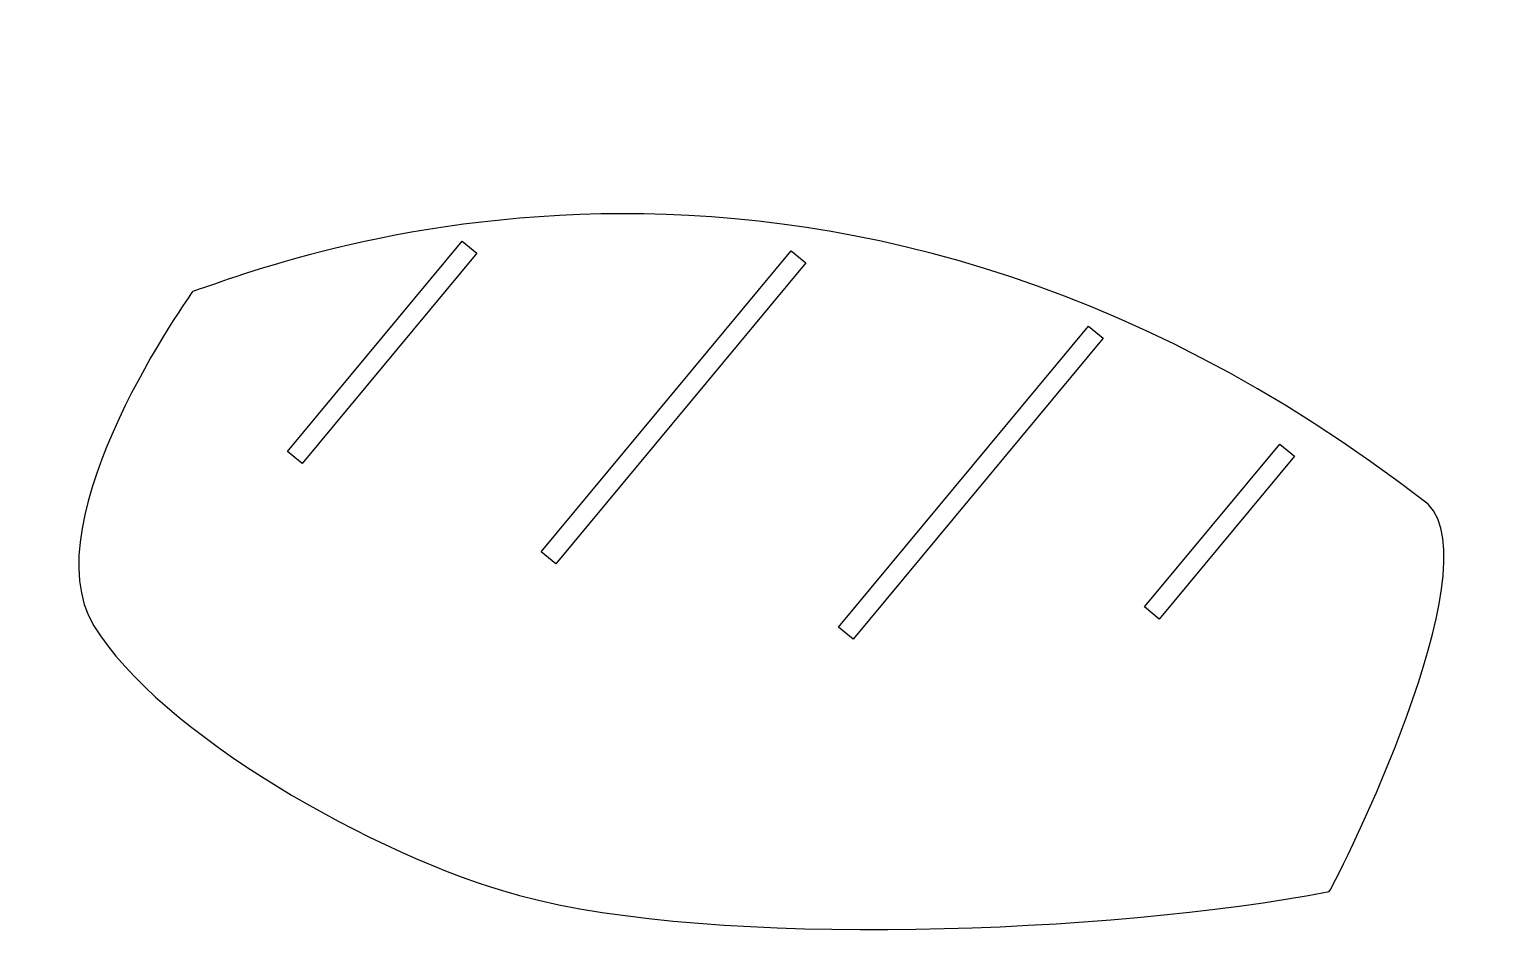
# Model space of a CAD drawing. Header units: centimetres. Extents: x -9.9 to 9.9, y -5.1 to 7.3.
import ezdxf

# ---------------------------------------------------------------- set-up
doc = ezdxf.new("R2010")
doc.units = ezdxf.units.CM
doc.header["$MEASUREMENT"] = 0
doc.layers.add('Camada 1', color=7, linetype='Continuous')

msp = doc.modelspace()

# ---------------------------------------------------------------- linework, layer by layer
at = {"layer": 'Camada 1'}
for points, knots in [([(-7.68169, 3.78807), (-6.96276, 3.99294), (0.73923, 7.32989), (9.0055, 0.91239), (9.0055, 0.91239), (9.87775, 0.0395), (7.82406, -4.06725), (7.66949, -4.32363), (7.66949, -4.32363), (4.692, -4.8892), (-0.59683, -5.09534), (-3.26637, -4.37641), (-3.26637, -4.37641), (-5.22707, -3.84855), (-8.14421, -2.16818), (-9.01648, -0.73033), (-9.01648, -0.73033), (-9.88871, 0.7075), (-7.68169, 3.78807), (-7.68169, 3.78807)], [0, 0, 0, 0, 0.16666667, 0.16666667, 0.16666667, 0.16666667, 0.33333333, 0.33333333, 0.33333333, 0.33333333, 0.5, 0.5, 0.5, 0.5, 0.66666667, 0.66666667, 0.66666667, 0.66666667, 1, 1, 1, 1]), ([(-3.84203, 4.30273), (-3.84203, 4.30273), (-4.0406, 4.46738), (-4.0406, 4.46738), (-4.0406, 4.46738), (-4.0406, 4.46738), (-6.40222, 1.62501), (-6.40222, 1.62501), (-6.40222, 1.62501), (-6.40222, 1.62501), (-6.20365, 1.46099), (-6.20365, 1.46099), (-6.20365, 1.46099), (-6.20365, 1.46099), (-3.84203, 4.30273), (-3.84203, 4.30273)], [0, 0, 0, 0, 0.2, 0.2, 0.2, 0.2, 0.4, 0.4, 0.4, 0.4, 0.6, 0.6, 0.6, 0.6, 1, 1, 1, 1]), ([(0.60218, 4.17327), (0.60218, 4.17327), (0.40361, 4.33729), (0.40361, 4.33729), (0.40361, 4.33729), (0.40361, 4.33729), (-2.97605, 0.27014), (-2.97605, 0.27014), (-2.97605, 0.27014), (-2.97605, 0.27014), (-2.77748, 0.10612), (-2.77748, 0.10612), (-2.77748, 0.10612), (-2.77748, 0.10612), (0.60218, 4.17327), (0.60218, 4.17327)], [0, 0, 0, 0, 0.2, 0.2, 0.2, 0.2, 0.4, 0.4, 0.4, 0.4, 0.6, 0.6, 0.6, 0.6, 1, 1, 1, 1]), ([(4.61784, 3.15333), (4.61784, 3.15333), (4.41927, 3.31735), (4.41927, 3.31735), (4.41927, 3.31735), (4.41927, 3.31735), (1.03959, -0.74917), (1.03959, -0.74917), (1.03959, -0.74917), (1.03959, -0.74917), (1.23819, -0.91385), (1.23819, -0.91385), (1.23819, -0.91385), (1.23819, -0.91385), (4.61784, 3.15333), (4.61784, 3.15333)], [0, 0, 0, 0, 0.2, 0.2, 0.2, 0.2, 0.4, 0.4, 0.4, 0.4, 0.6, 0.6, 0.6, 0.6, 1, 1, 1, 1]), ([(7.20192, 1.55964), (7.20192, 1.55964), (7.00335, 1.72432), (7.00335, 1.72432), (7.00335, 1.72432), (7.00335, 1.72432), (5.17463, -0.47643), (5.17463, -0.47643), (5.17463, -0.47643), (5.17463, -0.47643), (5.3732, -0.64108), (5.3732, -0.64108), (5.3732, -0.64108), (5.3732, -0.64108), (7.20192, 1.55964), (7.20192, 1.55964)], [0, 0, 0, 0, 0.2, 0.2, 0.2, 0.2, 0.4, 0.4, 0.4, 0.4, 0.6, 0.6, 0.6, 0.6, 1, 1, 1, 1])]:
    msp.add_open_spline(points, degree=3, knots=knots, dxfattribs=at)

doc.saveas('drawing.dxf')
